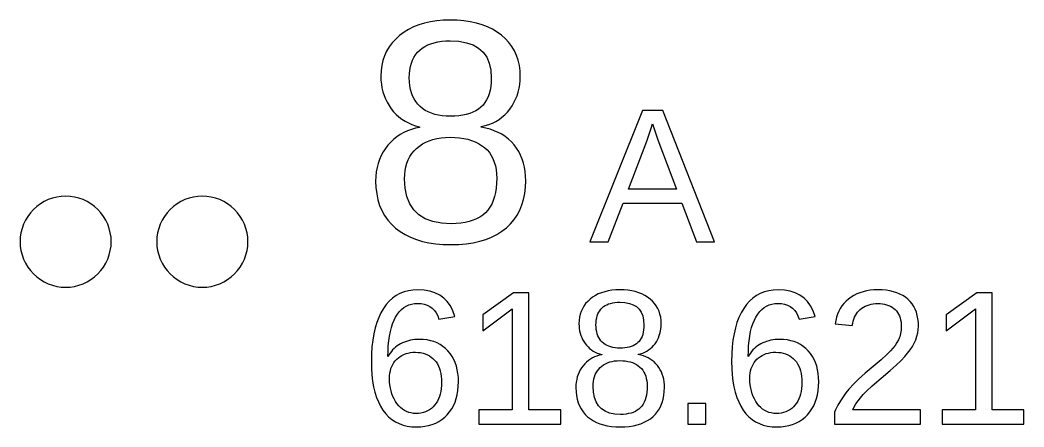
# Model space of a CAD drawing. Header units: metres. Extents: x -61 to 817, y 39 to 684.
# Drawn here: x 388.28 to 410.31, y 195.22 to 204.14 of the extents above; entities that cross this region are included whole.
import ezdxf

# ---------------------------------------------------------------- set-up
doc = ezdxf.new("R2010")
doc.units = ezdxf.units.M

msp = doc.modelspace()

# ---------------------------------------------------------------- linework, layer by layer
for p, q in [((397.031, 204.04), (396.915, 203.993)), ((397.155, 204.077), (397.031, 204.04)), ((397.285, 204.107), (397.155, 204.077)), ((397.422, 204.128), (397.285, 204.107)), ((397.566, 204.14), (397.422, 204.128)), ((397.717, 204.144), (397.566, 204.14)), ((397.872, 204.14), (397.717, 204.144)), ((398.02, 204.128), (397.872, 204.14)), ((398.159, 204.107), (398.02, 204.128)), ((398.292, 204.079), (398.159, 204.107)), ((398.417, 204.041), (398.292, 204.079)), ((398.535, 203.996), (398.417, 204.041)), ((396.704, 203.876), (396.608, 203.804)), ((396.806, 203.939), (396.704, 203.876)), ((396.915, 203.993), (396.806, 203.939)), ((398.645, 203.942), (398.535, 203.996)), ((398.748, 203.881), (398.645, 203.942)), ((398.843, 203.81), (398.748, 203.881)), ((396.445, 203.643), (396.379, 203.555)), ((396.522, 203.726), (396.445, 203.643)), ((396.608, 203.804), (396.522, 203.726)), ((397.163, 203.565), (397.226, 203.598)), ((397.226, 203.598), (397.295, 203.626)), ((397.295, 203.626), (397.369, 203.648)), ((397.369, 203.648), (397.449, 203.666)), ((397.449, 203.666), (397.533, 203.678)), ((397.533, 203.678), (397.623, 203.686)), ((397.623, 203.686), (397.717, 203.688)), ((397.717, 203.688), (397.907, 203.678)), ((397.907, 203.678), (398.074, 203.648)), ((398.074, 203.648), (398.219, 203.598)), ((398.219, 203.598), (398.341, 203.528)), ((398.93, 203.734), (398.843, 203.81)), ((399.007, 203.651), (398.93, 203.734)), ((399.073, 203.562), (399.007, 203.651)), ((396.323, 203.461), (396.277, 203.363)), ((396.379, 203.555), (396.323, 203.461)), ((396.923, 203.326), (396.96, 203.384)), ((396.96, 203.384), (397.002, 203.437)), ((397.002, 203.437), (397.05, 203.484)), ((397.05, 203.484), (397.104, 203.527)), ((397.104, 203.527), (397.163, 203.565)), ((398.341, 203.528), (398.441, 203.438)), ((398.441, 203.438), (398.519, 203.327)), ((399.129, 203.468), (399.073, 203.562)), ((399.175, 203.368), (399.129, 203.468)), ((396.241, 203.259), (396.216, 203.15)), ((396.277, 203.363), (396.241, 203.259)), ((396.847, 203.123), (396.867, 203.196)), ((396.867, 203.196), (396.892, 203.263)), ((396.892, 203.263), (396.923, 203.326)), ((398.519, 203.327), (398.575, 203.197)), ((398.575, 203.197), (398.608, 203.046)), ((399.211, 203.262), (399.175, 203.368)), ((399.236, 203.15), (399.211, 203.262)), ((396.201, 203.036), (396.195, 202.916)), ((396.216, 203.15), (396.201, 203.036)), ((396.821, 202.875), (396.824, 202.963)), ((396.824, 202.963), (396.833, 203.046)), ((396.833, 203.046), (396.847, 203.123)), ((398.608, 203.046), (398.619, 202.875)), ((399.251, 203.033), (399.236, 203.15)), ((399.256, 202.909), (399.251, 203.033)), ((396.195, 202.916), (396.198, 202.826)), ((396.198, 202.826), (396.207, 202.739)), ((396.207, 202.739), (396.221, 202.654)), ((396.824, 202.787), (396.821, 202.875)), ((396.833, 202.702), (396.824, 202.787)), ((398.617, 202.78), (398.608, 202.69)), ((398.619, 202.875), (398.617, 202.78)), ((399.231, 202.647), (399.245, 202.732)), ((399.245, 202.732), (399.254, 202.819)), ((399.254, 202.819), (399.256, 202.909)), ((396.221, 202.654), (396.241, 202.572)), ((396.241, 202.572), (396.266, 202.492)), ((396.848, 202.623), (396.833, 202.702)), ((396.868, 202.549), (396.848, 202.623)), ((396.894, 202.479), (396.868, 202.549)), ((398.574, 202.529), (398.549, 202.457)), ((398.594, 202.606), (398.574, 202.529)), ((398.608, 202.69), (398.594, 202.606)), ((399.186, 202.485), (399.211, 202.565)), ((399.211, 202.565), (399.231, 202.647)), ((396.266, 202.492), (396.297, 202.415)), ((396.297, 202.415), (396.333, 202.34)), ((396.333, 202.34), (396.376, 202.268)), ((396.926, 202.414), (396.894, 202.479)), ((396.964, 202.354), (396.926, 202.414)), ((397.008, 202.299), (396.964, 202.354)), ((397.057, 202.248), (397.008, 202.299)), ((398.439, 202.279), (398.39, 202.231)), ((398.481, 202.332), (398.439, 202.279)), ((398.518, 202.391), (398.481, 202.332)), ((398.549, 202.457), (398.518, 202.391)), ((399.075, 202.261), (399.117, 202.333)), ((399.117, 202.333), (399.154, 202.408)), ((399.154, 202.408), (399.186, 202.485)), ((396.376, 202.268), (396.423, 202.198)), ((396.423, 202.198), (396.476, 202.133)), ((396.476, 202.133), (396.533, 202.073)), ((396.533, 202.073), (396.594, 202.018)), ((397.112, 202.203), (397.057, 202.248)), ((397.172, 202.163), (397.112, 202.203)), ((397.236, 202.128), (397.172, 202.163)), ((397.306, 202.099), (397.236, 202.128)), ((397.38, 202.075), (397.306, 202.099)), ((397.458, 202.056), (397.38, 202.075)), ((397.542, 202.043), (397.458, 202.056)), ((397.992, 202.055), (397.908, 202.042)), ((398.072, 202.072), (397.992, 202.055)), ((398.146, 202.094), (398.072, 202.072)), ((398.215, 202.121), (398.146, 202.094)), ((398.278, 202.153), (398.215, 202.121)), ((398.337, 202.19), (398.278, 202.153)), ((398.39, 202.231), (398.337, 202.19)), ((398.855, 202.013), (398.916, 202.067)), ((398.916, 202.067), (398.974, 202.126)), ((398.974, 202.126), (399.026, 202.191)), ((399.026, 202.191), (399.075, 202.261)), ((401.942, 202.16), (400.785, 199.28)), ((402.383, 202.16), (401.942, 202.16)), ((403.521, 199.28), (402.383, 202.16)), ((396.594, 202.018), (396.659, 201.969)), ((396.659, 201.969), (396.728, 201.925)), ((396.728, 201.925), (396.801, 201.886)), ((396.801, 201.886), (396.879, 201.853)), ((396.879, 201.853), (396.96, 201.824)), ((397.63, 202.035), (397.542, 202.043)), ((397.723, 202.032), (397.63, 202.035)), ((397.818, 202.035), (397.723, 202.032)), ((397.908, 202.042), (397.818, 202.035)), ((398.486, 201.828), (398.568, 201.853)), ((398.568, 201.853), (398.646, 201.885)), ((398.646, 201.885), (398.72, 201.922)), ((398.72, 201.922), (398.79, 201.965)), ((398.79, 201.965), (398.855, 202.013)), ((402.128, 201.773), (402.157, 201.868)), ((402.157, 201.868), (402.274, 201.513)), ((396.623, 201.634), (396.55, 201.585)), ((396.7, 201.677), (396.623, 201.634)), ((396.781, 201.714), (396.7, 201.677)), ((396.865, 201.745), (396.781, 201.714)), ((396.954, 201.769), (396.865, 201.745)), ((397.045, 201.787), (396.954, 201.769)), ((396.96, 201.824), (397.045, 201.801)), ((397.045, 201.801), (397.045, 201.787)), ((398.399, 201.807), (398.486, 201.828)), ((398.399, 201.793), (398.399, 201.807)), ((398.5, 201.774), (398.399, 201.793)), ((398.595, 201.749), (398.5, 201.774)), ((398.685, 201.717), (398.595, 201.749)), ((398.77, 201.68), (398.685, 201.717)), ((398.85, 201.637), (398.77, 201.68)), ((398.925, 201.588), (398.85, 201.637)), ((402.032, 201.49), (402.128, 201.773)), ((396.352, 201.4), (396.296, 201.328)), ((396.415, 201.468), (396.352, 201.4)), ((396.48, 201.53), (396.415, 201.468)), ((396.55, 201.585), (396.48, 201.53)), ((397.043, 201.38), (397.109, 201.425)), ((397.109, 201.425), (397.181, 201.464)), ((397.181, 201.464), (397.258, 201.497)), ((397.258, 201.497), (397.34, 201.524)), ((397.34, 201.524), (397.426, 201.545)), ((397.426, 201.545), (397.518, 201.56)), ((397.518, 201.56), (397.615, 201.569)), ((397.615, 201.569), (397.717, 201.572)), ((397.717, 201.572), (397.823, 201.57)), ((397.823, 201.57), (397.922, 201.561)), ((397.922, 201.561), (398.017, 201.547)), ((398.017, 201.547), (398.106, 201.528)), ((398.106, 201.528), (398.189, 201.503)), ((398.189, 201.503), (398.268, 201.472)), ((398.268, 201.472), (398.341, 201.436)), ((398.341, 201.436), (398.408, 201.394)), ((398.408, 201.394), (398.47, 201.346)), ((398.995, 201.533), (398.925, 201.588)), ((399.06, 201.471), (398.995, 201.533)), ((399.119, 201.404), (399.06, 201.471)), ((399.173, 201.333), (399.119, 201.404)), ((401.629, 200.432), (402.032, 201.49)), ((402.274, 201.513), (402.687, 200.432)), ((396.202, 201.171), (396.166, 201.087)), ((396.246, 201.251), (396.202, 201.171)), ((396.296, 201.328), (396.246, 201.251)), ((396.834, 201.148), (396.877, 201.213)), ((396.877, 201.213), (396.926, 201.273)), ((396.926, 201.273), (396.981, 201.329)), ((396.981, 201.329), (397.043, 201.38)), ((398.47, 201.346), (398.527, 201.294)), ((398.527, 201.294), (398.577, 201.236)), ((398.577, 201.236), (398.62, 201.172)), ((398.62, 201.172), (398.656, 201.103)), ((399.221, 201.257), (399.173, 201.333)), ((399.262, 201.178), (399.221, 201.257)), ((399.297, 201.094), (399.262, 201.178)), ((396.136, 201), (396.112, 200.908)), ((396.166, 201.087), (396.136, 201)), ((396.746, 200.926), (396.769, 201.004)), ((396.769, 201.004), (396.798, 201.078)), ((396.798, 201.078), (396.834, 201.148)), ((398.656, 201.103), (398.686, 201.029)), ((398.686, 201.029), (398.71, 200.949)), ((399.326, 201.007), (399.297, 201.094)), ((399.348, 200.916), (399.326, 201.007)), ((396.096, 200.814), (396.086, 200.715)), ((396.112, 200.908), (396.096, 200.814)), ((396.716, 200.663), (396.72, 200.755)), ((396.72, 200.755), (396.73, 200.843)), ((396.73, 200.843), (396.746, 200.926)), ((398.71, 200.949), (398.726, 200.864)), ((398.726, 200.864), (398.736, 200.773)), ((398.736, 200.773), (398.739, 200.677)), ((399.364, 200.82), (399.348, 200.916)), ((399.373, 200.721), (399.364, 200.82)), ((396.086, 200.715), (396.082, 200.612)), ((396.082, 200.612), (396.088, 200.468)), ((396.729, 200.456), (396.716, 200.663)), ((398.736, 200.565), (398.727, 200.459)), ((398.739, 200.677), (398.736, 200.565)), ((399.371, 200.475), (399.376, 200.618)), ((399.376, 200.618), (399.373, 200.721)), ((396.088, 200.468), (396.104, 200.33)), ((396.104, 200.33), (396.131, 200.2)), ((396.767, 200.274), (396.729, 200.456)), ((398.712, 200.36), (398.691, 200.269)), ((398.727, 200.459), (398.712, 200.36)), ((399.329, 200.21), (399.355, 200.339)), ((399.355, 200.339), (399.371, 200.475)), ((402.687, 200.432), (401.629, 200.432)), ((388.722, 200.112), (388.643, 200.053)), ((388.806, 200.162), (388.722, 200.112)), ((388.895, 200.204), (388.806, 200.162)), ((388.987, 200.237), (388.895, 200.204)), ((389.082, 200.261), (388.987, 200.237)), ((389.179, 200.276), (389.082, 200.261)), ((389.277, 200.28), (389.179, 200.276)), ((389.376, 200.276), (389.277, 200.28)), ((389.473, 200.261), (389.376, 200.276)), ((389.568, 200.237), (389.473, 200.261)), ((389.66, 200.204), (389.568, 200.237)), ((389.749, 200.162), (389.66, 200.204)), ((389.833, 200.112), (389.749, 200.162)), ((389.912, 200.053), (389.833, 200.112)), ((391.722, 200.112), (391.643, 200.053)), ((391.806, 200.162), (391.722, 200.112)), ((391.895, 200.204), (391.806, 200.162)), ((391.987, 200.237), (391.895, 200.204)), ((392.082, 200.261), (391.987, 200.237)), ((392.179, 200.276), (392.082, 200.261)), ((392.277, 200.28), (392.179, 200.276)), ((392.376, 200.276), (392.277, 200.28)), ((392.473, 200.261), (392.376, 200.276)), ((392.568, 200.237), (392.473, 200.261)), ((392.66, 200.204), (392.568, 200.237)), ((392.749, 200.162), (392.66, 200.204)), ((392.833, 200.112), (392.749, 200.162)), ((392.912, 200.053), (392.833, 200.112)), ((396.131, 200.2), (396.169, 200.078)), ((396.169, 200.078), (396.217, 199.963)), ((396.83, 200.115), (396.767, 200.274)), ((396.918, 199.981), (396.83, 200.115)), ((398.629, 200.106), (398.589, 200.036)), ((398.663, 200.184), (398.629, 200.106)), ((398.691, 200.269), (398.663, 200.184)), ((399.245, 199.973), (399.293, 200.088)), ((399.293, 200.088), (399.329, 200.21)), ((401.187, 199.28), (401.512, 200.129)), ((401.512, 200.129), (402.801, 200.129)), ((402.801, 200.129), (403.124, 199.28)), ((388.504, 199.915), (388.446, 199.836)), ((388.57, 199.988), (388.504, 199.915)), ((388.643, 200.053), (388.57, 199.988)), ((389.985, 199.988), (389.912, 200.053)), ((390.051, 199.915), (389.985, 199.988)), ((390.109, 199.836), (390.051, 199.915)), ((391.504, 199.915), (391.446, 199.836)), ((391.57, 199.988), (391.504, 199.915)), ((391.643, 200.053), (391.57, 199.988)), ((392.985, 199.988), (392.912, 200.053)), ((393.051, 199.915), (392.985, 199.988)), ((393.109, 199.836), (393.051, 199.915)), ((396.217, 199.963), (396.277, 199.856)), ((396.277, 199.856), (396.347, 199.756)), ((397.032, 199.871), (396.918, 199.981)), ((397.171, 199.786), (397.032, 199.871)), ((398.433, 199.865), (398.369, 199.821)), ((398.491, 199.915), (398.433, 199.865)), ((398.544, 199.972), (398.491, 199.915)), ((398.589, 200.036), (398.544, 199.972)), ((399.119, 199.765), (399.188, 199.866)), ((399.188, 199.866), (399.245, 199.973)), ((388.354, 199.663), (388.321, 199.571)), ((388.396, 199.752), (388.354, 199.663)), ((388.446, 199.836), (388.396, 199.752)), ((390.159, 199.752), (390.109, 199.836)), ((390.201, 199.663), (390.159, 199.752)), ((390.234, 199.571), (390.201, 199.663)), ((391.354, 199.663), (391.321, 199.571)), ((391.396, 199.752), (391.354, 199.663)), ((391.446, 199.836), (391.396, 199.752)), ((393.159, 199.752), (393.109, 199.836)), ((393.201, 199.663), (393.159, 199.752)), ((393.234, 199.571), (393.201, 199.663)), ((396.347, 199.756), (396.428, 199.664)), ((396.428, 199.664), (396.519, 199.579)), ((397.335, 199.725), (397.171, 199.786)), ((397.524, 199.689), (397.335, 199.725)), ((397.738, 199.676), (397.524, 199.689)), ((397.848, 199.679), (397.738, 199.676)), ((397.951, 199.688), (397.848, 199.679)), ((398.047, 199.703), (397.951, 199.688)), ((398.137, 199.724), (398.047, 199.703)), ((398.221, 199.75), (398.137, 199.724)), ((398.298, 199.783), (398.221, 199.75)), ((398.369, 199.821), (398.298, 199.783)), ((398.951, 199.586), (399.041, 199.672)), ((399.041, 199.672), (399.119, 199.765)), ((388.297, 199.476), (388.282, 199.378)), ((388.321, 199.571), (388.297, 199.476)), ((390.258, 199.476), (390.234, 199.571)), ((390.273, 199.378), (390.258, 199.476)), ((391.297, 199.476), (391.282, 199.378)), ((391.321, 199.571), (391.297, 199.476)), ((393.258, 199.476), (393.234, 199.571)), ((393.273, 199.378), (393.258, 199.476)), ((396.519, 199.579), (396.621, 199.503)), ((396.621, 199.503), (396.73, 199.436)), ((396.73, 199.436), (396.848, 199.378)), ((398.627, 199.381), (398.744, 199.44)), ((398.744, 199.44), (398.852, 199.509)), ((398.852, 199.509), (398.951, 199.586)), ((388.282, 199.378), (388.277, 199.28)), ((388.277, 199.28), (388.282, 199.182)), ((390.277, 199.28), (390.273, 199.378)), ((390.273, 199.182), (390.277, 199.28)), ((391.282, 199.378), (391.277, 199.28)), ((391.277, 199.28), (391.282, 199.182)), ((393.277, 199.28), (393.273, 199.378)), ((393.273, 199.182), (393.277, 199.28)), ((396.848, 199.378), (396.975, 199.329)), ((396.975, 199.329), (397.109, 199.288)), ((397.109, 199.288), (397.252, 199.257)), ((397.252, 199.257), (397.404, 199.234)), ((397.404, 199.234), (397.563, 199.221)), ((397.563, 199.221), (397.731, 199.216)), ((397.731, 199.216), (397.904, 199.221)), ((397.904, 199.221), (398.067, 199.235)), ((398.067, 199.235), (398.22, 199.258)), ((398.22, 199.258), (398.365, 199.29)), ((398.365, 199.29), (398.501, 199.331)), ((398.501, 199.331), (398.627, 199.381)), ((400.785, 199.28), (401.187, 199.28)), ((403.124, 199.28), (403.521, 199.28)), ((388.282, 199.182), (388.297, 199.085)), ((388.297, 199.085), (388.321, 198.99)), ((388.321, 198.99), (388.354, 198.898)), ((390.201, 198.898), (390.234, 198.99)), ((390.234, 198.99), (390.258, 199.085)), ((390.258, 199.085), (390.273, 199.182)), ((391.282, 199.182), (391.297, 199.085)), ((391.297, 199.085), (391.321, 198.99)), ((391.321, 198.99), (391.354, 198.898)), ((393.201, 198.898), (393.234, 198.99)), ((393.234, 198.99), (393.258, 199.085)), ((393.258, 199.085), (393.273, 199.182)), ((388.354, 198.898), (388.396, 198.809)), ((388.396, 198.809), (388.446, 198.725)), ((390.109, 198.725), (390.159, 198.809)), ((390.159, 198.809), (390.201, 198.898)), ((391.354, 198.898), (391.396, 198.809)), ((391.396, 198.809), (391.446, 198.725)), ((393.109, 198.725), (393.159, 198.809)), ((393.159, 198.809), (393.201, 198.898)), ((388.446, 198.725), (388.504, 198.646)), ((388.504, 198.646), (388.57, 198.573)), ((388.57, 198.573), (388.643, 198.507)), ((389.912, 198.507), (389.985, 198.573)), ((389.985, 198.573), (390.051, 198.646)), ((390.051, 198.646), (390.109, 198.725)), ((391.446, 198.725), (391.504, 198.646)), ((391.504, 198.646), (391.57, 198.573)), ((391.57, 198.573), (391.643, 198.507)), ((392.912, 198.507), (392.985, 198.573)), ((392.985, 198.573), (393.051, 198.646)), ((393.051, 198.646), (393.109, 198.725)), ((388.643, 198.507), (388.722, 198.449)), ((388.722, 198.449), (388.806, 198.399)), ((388.806, 198.399), (388.895, 198.357)), ((388.895, 198.357), (388.987, 198.324)), ((388.987, 198.324), (389.082, 198.3)), ((389.473, 198.3), (389.568, 198.324)), ((389.568, 198.324), (389.66, 198.357)), ((389.66, 198.357), (389.749, 198.399)), ((389.749, 198.399), (389.833, 198.449)), ((389.833, 198.449), (389.912, 198.507)), ((391.643, 198.507), (391.722, 198.449)), ((391.722, 198.449), (391.806, 198.399)), ((391.806, 198.399), (391.895, 198.357)), ((391.895, 198.357), (391.987, 198.324)), ((391.987, 198.324), (392.082, 198.3)), ((392.473, 198.3), (392.568, 198.324)), ((392.568, 198.324), (392.66, 198.357)), ((392.66, 198.357), (392.749, 198.399)), ((392.749, 198.399), (392.833, 198.449)), ((392.833, 198.449), (392.912, 198.507)), ((389.082, 198.3), (389.179, 198.285)), ((389.179, 198.285), (389.277, 198.28)), ((389.277, 198.28), (389.376, 198.285)), ((389.376, 198.285), (389.473, 198.3)), ((392.082, 198.3), (392.179, 198.285)), ((392.179, 198.285), (392.277, 198.28)), ((392.277, 198.28), (392.376, 198.285)), ((392.376, 198.285), (392.473, 198.3)), ((396.532, 198.099), (396.454, 198.044)), ((396.616, 198.144), (396.532, 198.099)), ((396.706, 198.179), (396.616, 198.144)), ((396.801, 198.204), (396.706, 198.179)), ((396.901, 198.219), (396.801, 198.204)), ((397.007, 198.224), (396.901, 198.219)), ((397.145, 198.217), (397.007, 198.224)), ((397.271, 198.196), (397.145, 198.217)), ((397.384, 198.16), (397.271, 198.196)), ((397.487, 198.109), (397.384, 198.16)), ((397.577, 198.045), (397.487, 198.109)), ((399.11, 198.16), (398.433, 197.673)), ((399.447, 198.16), (399.11, 198.16)), ((399.447, 195.591), (399.447, 198.16)), ((400.904, 198.1), (400.843, 198.062)), ((400.968, 198.133), (400.904, 198.1)), ((401.037, 198.161), (400.968, 198.133)), ((401.11, 198.184), (401.037, 198.161)), ((401.187, 198.202), (401.11, 198.184)), ((401.268, 198.214), (401.187, 198.202)), ((401.353, 198.222), (401.268, 198.214)), ((401.442, 198.224), (401.353, 198.222)), ((401.533, 198.222), (401.442, 198.224)), ((401.62, 198.215), (401.533, 198.222)), ((401.703, 198.202), (401.62, 198.215)), ((401.781, 198.185), (401.703, 198.202)), ((401.855, 198.162), (401.781, 198.185)), ((401.924, 198.135), (401.855, 198.162)), ((401.989, 198.102), (401.924, 198.135)), ((402.05, 198.065), (401.989, 198.102)), ((404.441, 198.099), (404.362, 198.044)), ((404.525, 198.144), (404.441, 198.099)), ((404.614, 198.179), (404.525, 198.144)), ((404.709, 198.204), (404.614, 198.179)), ((404.81, 198.219), (404.709, 198.204)), ((404.916, 198.224), (404.81, 198.219)), ((405.053, 198.217), (404.916, 198.224)), ((405.179, 198.196), (405.053, 198.217)), ((405.293, 198.16), (405.179, 198.196)), ((405.395, 198.109), (405.293, 198.16)), ((405.485, 198.045), (405.395, 198.109)), ((406.579, 198.102), (406.518, 198.064)), ((406.643, 198.134), (406.579, 198.102)), ((406.711, 198.162), (406.643, 198.134)), ((406.782, 198.184), (406.711, 198.162)), ((406.857, 198.202), (406.782, 198.184)), ((406.935, 198.214), (406.857, 198.202)), ((407.017, 198.222), (406.935, 198.214)), ((407.102, 198.224), (407.017, 198.222)), ((407.196, 198.222), (407.102, 198.224)), ((407.284, 198.214), (407.196, 198.222)), ((407.368, 198.201), (407.284, 198.214)), ((407.446, 198.184), (407.368, 198.201)), ((407.52, 198.161), (407.446, 198.184)), ((407.588, 198.132), (407.52, 198.161)), ((407.652, 198.099), (407.588, 198.132)), ((407.711, 198.061), (407.652, 198.099)), ((409.278, 198.16), (408.601, 197.673)), ((409.615, 198.16), (409.278, 198.16)), ((409.615, 195.591), (409.615, 198.16)), ((396.314, 197.903), (396.252, 197.817)), ((396.381, 197.978), (396.314, 197.903)), ((396.454, 198.044), (396.381, 197.978)), ((396.701, 197.835), (396.754, 197.868)), ((396.754, 197.868), (396.811, 197.894)), ((396.811, 197.894), (396.872, 197.913)), ((396.872, 197.913), (396.935, 197.924)), ((396.935, 197.924), (397.002, 197.927)), ((397.002, 197.927), (397.08, 197.923)), ((397.08, 197.923), (397.15, 197.91)), ((397.15, 197.91), (397.215, 197.889)), ((397.215, 197.889), (397.273, 197.859)), ((397.655, 197.965), (397.577, 198.045)), ((397.722, 197.872), (397.655, 197.965)), ((397.777, 197.764), (397.722, 197.872)), ((400.652, 197.867), (400.619, 197.811)), ((400.691, 197.921), (400.652, 197.867)), ((400.736, 197.971), (400.691, 197.921)), ((400.787, 198.018), (400.736, 197.971)), ((400.843, 198.062), (400.787, 198.018)), ((401.083, 197.855), (401.118, 197.877)), ((401.118, 197.877), (401.155, 197.897)), ((401.155, 197.897), (401.195, 197.914)), ((401.195, 197.914), (401.239, 197.928)), ((401.239, 197.928), (401.285, 197.939)), ((401.285, 197.939), (401.334, 197.946)), ((401.334, 197.946), (401.387, 197.951)), ((401.387, 197.951), (401.442, 197.952)), ((401.442, 197.952), (401.553, 197.946)), ((401.553, 197.946), (401.651, 197.928)), ((401.651, 197.928), (401.735, 197.897)), ((401.735, 197.897), (401.807, 197.855)), ((402.106, 198.022), (402.05, 198.065)), ((402.157, 197.976), (402.106, 198.022)), ((402.202, 197.926), (402.157, 197.976)), ((402.242, 197.873), (402.202, 197.926)), ((402.275, 197.816), (402.242, 197.873)), ((404.222, 197.903), (404.161, 197.817)), ((404.29, 197.978), (404.222, 197.903)), ((404.362, 198.044), (404.29, 197.978)), ((404.609, 197.835), (404.663, 197.868)), ((404.663, 197.868), (404.719, 197.894)), ((404.719, 197.894), (404.78, 197.913)), ((404.78, 197.913), (404.844, 197.924)), ((404.844, 197.924), (404.911, 197.927)), ((404.911, 197.927), (404.988, 197.923)), ((404.988, 197.923), (405.059, 197.91)), ((405.059, 197.91), (405.123, 197.889)), ((405.123, 197.889), (405.181, 197.859)), ((405.564, 197.965), (405.485, 198.045)), ((405.63, 197.872), (405.564, 197.965)), ((405.685, 197.764), (405.63, 197.872)), ((406.317, 197.871), (406.28, 197.813)), ((406.36, 197.924), (406.317, 197.871)), ((406.408, 197.975), (406.36, 197.924)), ((406.46, 198.021), (406.408, 197.975)), ((406.518, 198.064), (406.46, 198.021)), ((406.791, 197.847), (406.83, 197.867)), ((406.83, 197.867), (406.87, 197.884)), ((406.87, 197.884), (406.912, 197.898)), ((406.912, 197.898), (406.957, 197.909)), ((406.957, 197.909), (407.003, 197.917)), ((407.003, 197.917), (407.052, 197.922)), ((407.052, 197.922), (407.102, 197.923)), ((407.102, 197.923), (407.155, 197.922)), ((407.155, 197.922), (407.206, 197.917)), ((407.206, 197.917), (407.253, 197.909)), ((407.253, 197.909), (407.298, 197.897)), ((407.298, 197.897), (407.341, 197.882)), ((407.341, 197.882), (407.38, 197.864)), ((407.764, 198.017), (407.711, 198.061)), ((407.813, 197.969), (407.764, 198.017)), ((407.856, 197.917), (407.813, 197.969)), ((407.893, 197.86), (407.856, 197.917)), ((396.197, 197.723), (396.148, 197.62)), ((396.252, 197.817), (396.197, 197.723)), ((396.521, 197.627), (396.561, 197.69)), ((396.561, 197.69), (396.604, 197.746)), ((396.604, 197.746), (396.651, 197.794)), ((396.651, 197.794), (396.701, 197.835)), ((397.273, 197.859), (397.325, 197.82)), ((397.325, 197.82), (397.371, 197.772)), ((397.371, 197.772), (397.41, 197.716)), ((397.41, 197.716), (397.444, 197.652)), ((397.444, 197.652), (397.47, 197.578)), ((397.82, 197.641), (397.777, 197.764)), ((398.433, 197.328), (399.079, 197.811)), ((398.433, 197.673), (398.433, 197.328)), ((399.079, 197.811), (399.079, 195.591)), ((400.571, 197.688), (400.556, 197.622)), ((400.592, 197.751), (400.571, 197.688)), ((400.619, 197.811), (400.592, 197.751)), ((400.933, 197.608), (400.944, 197.653)), ((400.944, 197.653), (400.959, 197.694)), ((400.959, 197.694), (400.978, 197.732)), ((400.978, 197.732), (400.999, 197.767)), ((400.999, 197.767), (401.024, 197.799)), ((401.024, 197.799), (401.052, 197.828)), ((401.052, 197.828), (401.083, 197.855)), ((401.807, 197.855), (401.866, 197.8)), ((401.866, 197.8), (401.911, 197.732)), ((401.911, 197.732), (401.944, 197.653)), ((401.944, 197.653), (401.964, 197.561)), ((402.302, 197.755), (402.275, 197.816)), ((402.323, 197.691), (402.302, 197.755)), ((402.338, 197.623), (402.323, 197.691)), ((404.105, 197.723), (404.056, 197.62)), ((404.161, 197.817), (404.105, 197.723)), ((404.43, 197.627), (404.469, 197.69)), ((404.469, 197.69), (404.513, 197.746)), ((404.513, 197.746), (404.559, 197.794)), ((404.559, 197.794), (404.609, 197.835)), ((405.181, 197.859), (405.233, 197.82)), ((405.233, 197.82), (405.279, 197.772)), ((405.279, 197.772), (405.319, 197.716)), ((405.319, 197.716), (405.352, 197.652)), ((405.352, 197.652), (405.379, 197.578)), ((405.729, 197.641), (405.685, 197.764)), ((406.22, 197.689), (406.199, 197.621)), ((406.247, 197.753), (406.22, 197.689)), ((406.28, 197.813), (406.247, 197.753)), ((406.592, 197.624), (406.612, 197.663)), ((406.612, 197.663), (406.634, 197.7)), ((406.634, 197.7), (406.66, 197.735)), ((406.66, 197.735), (406.689, 197.767)), ((406.689, 197.767), (406.72, 197.796)), ((406.72, 197.796), (406.755, 197.823)), ((406.755, 197.823), (406.791, 197.847)), ((407.38, 197.864), (407.417, 197.843)), ((407.417, 197.843), (407.452, 197.818)), ((407.452, 197.818), (407.483, 197.79)), ((407.483, 197.79), (407.512, 197.76)), ((407.512, 197.76), (407.538, 197.726)), ((407.538, 197.726), (407.56, 197.69)), ((407.56, 197.69), (407.578, 197.651)), ((407.578, 197.651), (407.593, 197.609)), ((407.925, 197.799), (407.893, 197.86)), ((407.951, 197.733), (407.925, 197.799)), ((407.971, 197.664), (407.951, 197.733)), ((407.985, 197.59), (407.971, 197.664)), ((408.601, 197.328), (409.247, 197.811)), ((408.601, 197.673), (408.601, 197.328)), ((409.247, 197.811), (409.247, 195.591)), ((396.105, 197.508), (396.069, 197.387)), ((396.148, 197.62), (396.105, 197.508)), ((396.427, 197.398), (396.454, 197.481)), ((396.454, 197.481), (396.486, 197.558)), ((396.486, 197.558), (396.521, 197.627)), ((397.47, 197.578), (397.82, 197.641)), ((400.547, 197.553), (400.544, 197.481)), ((400.544, 197.481), (400.546, 197.427)), ((400.546, 197.427), (400.551, 197.374)), ((400.556, 197.622), (400.547, 197.553)), ((400.918, 197.457), (400.92, 197.511)), ((400.92, 197.403), (400.918, 197.457)), ((400.92, 197.511), (400.925, 197.561)), ((400.925, 197.561), (400.933, 197.608)), ((401.964, 197.561), (401.97, 197.457)), ((401.97, 197.457), (401.968, 197.399)), ((402.347, 197.552), (402.338, 197.623)), ((402.35, 197.477), (402.347, 197.552)), ((402.348, 197.423), (402.35, 197.477)), ((404.013, 197.508), (403.977, 197.387)), ((404.056, 197.62), (404.013, 197.508)), ((404.335, 197.398), (404.363, 197.481)), ((404.363, 197.481), (404.394, 197.558)), ((404.394, 197.558), (404.43, 197.627)), ((405.379, 197.578), (405.729, 197.641)), ((406.182, 197.55), (406.17, 197.475)), ((406.17, 197.475), (406.544, 197.44)), ((406.199, 197.621), (406.182, 197.55)), ((406.544, 197.44), (406.552, 197.49)), ((406.552, 197.49), (406.562, 197.537)), ((406.562, 197.537), (406.576, 197.582)), ((406.576, 197.582), (406.592, 197.624)), ((407.593, 197.609), (407.605, 197.565)), ((407.605, 197.565), (407.614, 197.518)), ((407.614, 197.518), (407.619, 197.469)), ((407.619, 197.469), (407.62, 197.416)), ((407.994, 197.511), (407.985, 197.59)), ((407.993, 197.353), (407.996, 197.428)), ((407.996, 197.428), (407.994, 197.511)), ((396.04, 197.257), (396.017, 197.119)), ((396.069, 197.387), (396.04, 197.257)), ((396.37, 197.108), (396.385, 197.211)), ((396.385, 197.211), (396.404, 197.308)), ((396.404, 197.308), (396.427, 197.398)), ((400.551, 197.374), (400.559, 197.323)), ((400.559, 197.323), (400.57, 197.273)), ((400.57, 197.273), (400.585, 197.225)), ((400.585, 197.225), (400.604, 197.178)), ((400.925, 197.352), (400.92, 197.403)), ((400.933, 197.304), (400.925, 197.352)), ((400.945, 197.259), (400.933, 197.304)), ((400.961, 197.216), (400.945, 197.259)), ((400.979, 197.177), (400.961, 197.216)), ((401.944, 197.246), (401.929, 197.203)), ((401.955, 197.293), (401.944, 197.246)), ((401.963, 197.344), (401.955, 197.293)), ((401.968, 197.399), (401.963, 197.344)), ((402.29, 197.173), (402.308, 197.22)), ((402.308, 197.22), (402.323, 197.269)), ((402.323, 197.269), (402.335, 197.318)), ((402.335, 197.318), (402.343, 197.37)), ((402.343, 197.37), (402.348, 197.423)), ((403.948, 197.257), (403.925, 197.119)), ((403.977, 197.387), (403.948, 197.257)), ((404.279, 197.108), (404.293, 197.211)), ((404.293, 197.211), (404.312, 197.308)), ((404.312, 197.308), (404.335, 197.398)), ((407.596, 197.231), (407.585, 197.196)), ((407.605, 197.266), (407.596, 197.231)), ((407.612, 197.302), (407.605, 197.266)), ((407.617, 197.34), (407.612, 197.302)), ((407.619, 197.378), (407.617, 197.34)), ((407.62, 197.416), (407.619, 197.378)), ((407.963, 197.204), (407.981, 197.279)), ((407.981, 197.279), (407.993, 197.353)), ((396.017, 197.119), (396.001, 196.972)), ((396.354, 196.882), (396.36, 196.999)), ((396.36, 196.999), (396.37, 197.108)), ((396.554, 196.992), (396.519, 196.966)), ((396.591, 197.017), (396.554, 196.992)), ((396.63, 197.039), (396.591, 197.017)), ((396.671, 197.06), (396.63, 197.039)), ((396.713, 197.078), (396.671, 197.06)), ((396.756, 197.093), (396.713, 197.078)), ((396.801, 197.107), (396.756, 197.093)), ((396.847, 197.117), (396.801, 197.107)), ((396.894, 197.126), (396.847, 197.117)), ((396.942, 197.132), (396.894, 197.126)), ((396.992, 197.135), (396.942, 197.132)), ((397.042, 197.136), (396.992, 197.135)), ((397.128, 197.133), (397.042, 197.136)), ((397.21, 197.124), (397.128, 197.133)), ((397.287, 197.108), (397.21, 197.124)), ((397.361, 197.087), (397.287, 197.108)), ((397.43, 197.059), (397.361, 197.087)), ((397.495, 197.024), (397.43, 197.059)), ((397.557, 196.984), (397.495, 197.024)), ((397.614, 196.937), (397.557, 196.984)), ((400.604, 197.178), (400.625, 197.133)), ((400.625, 197.133), (400.65, 197.089)), ((400.65, 197.089), (400.678, 197.047)), ((400.678, 197.047), (400.709, 197.008)), ((400.709, 197.008), (400.743, 196.972)), ((401.001, 197.14), (400.979, 197.177)), ((401.027, 197.106), (401.001, 197.14)), ((401.056, 197.075), (401.027, 197.106)), ((401.088, 197.048), (401.056, 197.075)), ((401.123, 197.024), (401.088, 197.048)), ((401.161, 197.003), (401.123, 197.024)), ((401.201, 196.985), (401.161, 197.003)), ((401.245, 196.97), (401.201, 196.985)), ((401.733, 196.998), (401.693, 196.982)), ((401.77, 197.018), (401.733, 196.998)), ((401.805, 197.04), (401.77, 197.018)), ((401.836, 197.065), (401.805, 197.04)), ((401.864, 197.094), (401.836, 197.065)), ((401.889, 197.127), (401.864, 197.094)), ((401.91, 197.163), (401.889, 197.127)), ((401.929, 197.203), (401.91, 197.163)), ((402.149, 196.967), (402.183, 197.003)), ((402.183, 197.003), (402.214, 197.042)), ((402.214, 197.042), (402.243, 197.085)), ((402.243, 197.085), (402.268, 197.128)), ((402.268, 197.128), (402.29, 197.173)), ((403.925, 197.119), (403.909, 196.972)), ((404.262, 196.882), (404.268, 196.999)), ((404.268, 196.999), (404.279, 197.108)), ((404.463, 196.992), (404.428, 196.966)), ((404.5, 197.017), (404.463, 196.992)), ((404.539, 197.039), (404.5, 197.017)), ((404.579, 197.06), (404.539, 197.039)), ((404.621, 197.078), (404.579, 197.06)), ((404.664, 197.093), (404.621, 197.078)), ((404.709, 197.107), (404.664, 197.093)), ((404.755, 197.117), (404.709, 197.107)), ((404.802, 197.126), (404.755, 197.117)), ((404.85, 197.132), (404.802, 197.126)), ((404.9, 197.135), (404.85, 197.132)), ((404.951, 197.136), (404.9, 197.135)), ((405.036, 197.133), (404.951, 197.136)), ((405.118, 197.124), (405.036, 197.133)), ((405.195, 197.108), (405.118, 197.124)), ((405.269, 197.087), (405.195, 197.108)), ((405.338, 197.059), (405.269, 197.087)), ((405.404, 197.024), (405.338, 197.059)), ((405.465, 196.984), (405.404, 197.024)), ((405.522, 196.937), (405.465, 196.984)), ((407.482, 197.006), (407.436, 196.947)), ((407.522, 197.068), (407.482, 197.006)), ((407.557, 197.13), (407.522, 197.068)), ((407.572, 197.163), (407.557, 197.13)), ((407.585, 197.196), (407.572, 197.163)), ((407.862, 196.981), (407.903, 197.055)), ((407.903, 197.055), (407.936, 197.13)), ((407.936, 197.13), (407.963, 197.204)), ((395.991, 196.817), (395.987, 196.652)), ((396.001, 196.972), (395.991, 196.817)), ((396.351, 196.759), (396.354, 196.882)), ((396.374, 196.799), (396.351, 196.759)), ((396.399, 196.837), (396.374, 196.799)), ((396.426, 196.872), (396.399, 196.837)), ((396.455, 196.906), (396.426, 196.872)), ((396.486, 196.937), (396.455, 196.906)), ((396.519, 196.966), (396.486, 196.937)), ((396.618, 196.762), (396.659, 196.786)), ((396.659, 196.786), (396.702, 196.807)), ((396.702, 196.807), (396.748, 196.824)), ((396.748, 196.824), (396.796, 196.837)), ((396.796, 196.837), (396.846, 196.847)), ((396.846, 196.847), (396.899, 196.853)), ((396.899, 196.853), (396.954, 196.854)), ((396.954, 196.854), (397.013, 196.852)), ((397.013, 196.852), (397.069, 196.846)), ((397.069, 196.846), (397.121, 196.835)), ((397.121, 196.835), (397.171, 196.82)), ((397.171, 196.82), (397.218, 196.801)), ((397.218, 196.801), (397.262, 196.778)), ((397.262, 196.778), (397.303, 196.75)), ((397.667, 196.884), (397.614, 196.937)), ((397.716, 196.827), (397.667, 196.884)), ((397.759, 196.764), (397.716, 196.827)), ((397.796, 196.698), (397.759, 196.764)), ((400.743, 196.972), (400.779, 196.938)), ((400.779, 196.938), (400.817, 196.909)), ((400.817, 196.909), (400.858, 196.882)), ((400.858, 196.882), (400.901, 196.858)), ((400.939, 196.772), (400.889, 196.753)), ((400.901, 196.858), (400.947, 196.838)), ((400.991, 196.787), (400.939, 196.772)), ((400.947, 196.838), (400.995, 196.821)), ((401.045, 196.798), (400.991, 196.787)), ((400.995, 196.821), (401.045, 196.806)), ((401.045, 196.806), (401.045, 196.798)), ((401.291, 196.959), (401.245, 196.97)), ((401.34, 196.951), (401.291, 196.959)), ((401.391, 196.946), (401.34, 196.951)), ((401.446, 196.944), (401.391, 196.946)), ((401.501, 196.946), (401.446, 196.944)), ((401.554, 196.95), (401.501, 196.946)), ((401.603, 196.958), (401.554, 196.95)), ((401.649, 196.968), (401.603, 196.958)), ((401.693, 196.982), (401.649, 196.968)), ((401.844, 196.81), (401.895, 196.823)), ((401.844, 196.802), (401.844, 196.81)), ((401.903, 196.79), (401.844, 196.802)), ((401.895, 196.823), (401.944, 196.838)), ((401.959, 196.775), (401.903, 196.79)), ((401.944, 196.838), (401.99, 196.857)), ((402.013, 196.755), (401.959, 196.775)), ((401.99, 196.857), (402.033, 196.88)), ((402.033, 196.88), (402.074, 196.905)), ((402.074, 196.905), (402.113, 196.934)), ((402.113, 196.934), (402.149, 196.967)), ((403.899, 196.817), (403.896, 196.652)), ((403.909, 196.972), (403.899, 196.817)), ((404.26, 196.759), (404.262, 196.882)), ((404.283, 196.799), (404.26, 196.759)), ((404.308, 196.837), (404.283, 196.799)), ((404.335, 196.872), (404.308, 196.837)), ((404.364, 196.906), (404.335, 196.872)), ((404.395, 196.937), (404.364, 196.906)), ((404.428, 196.966), (404.395, 196.937)), ((404.526, 196.762), (404.567, 196.786)), ((404.567, 196.786), (404.61, 196.807)), ((404.61, 196.807), (404.656, 196.824)), ((404.656, 196.824), (404.704, 196.837)), ((404.704, 196.837), (404.755, 196.847)), ((404.755, 196.847), (404.807, 196.853)), ((404.807, 196.853), (404.863, 196.854)), ((404.863, 196.854), (404.921, 196.852)), ((404.921, 196.852), (404.977, 196.846)), ((404.977, 196.846), (405.029, 196.835)), ((405.029, 196.835), (405.079, 196.82)), ((405.079, 196.82), (405.126, 196.801)), ((405.126, 196.801), (405.17, 196.778)), ((405.17, 196.778), (405.211, 196.75)), ((405.576, 196.884), (405.522, 196.937)), ((405.624, 196.827), (405.576, 196.884)), ((405.667, 196.764), (405.624, 196.827)), ((405.705, 196.698), (405.667, 196.764)), ((407.302, 196.802), (407.178, 196.689)), ((407.386, 196.888), (407.302, 196.802)), ((407.436, 196.947), (407.386, 196.888)), ((407.694, 196.758), (407.757, 196.833)), ((407.757, 196.833), (407.813, 196.907)), ((407.813, 196.907), (407.862, 196.981)), ((395.987, 196.652), (395.991, 196.501)), ((396.436, 196.543), (396.457, 196.587)), ((396.457, 196.587), (396.482, 196.628)), ((396.482, 196.628), (396.511, 196.666)), ((396.511, 196.666), (396.543, 196.701)), ((396.543, 196.701), (396.58, 196.734)), ((396.58, 196.734), (396.618, 196.762)), ((397.303, 196.75), (397.34, 196.718)), ((397.34, 196.718), (397.375, 196.681)), ((397.375, 196.681), (397.407, 196.641)), ((397.407, 196.641), (397.436, 196.598)), ((397.436, 196.598), (397.46, 196.551)), ((397.46, 196.551), (397.481, 196.5)), ((397.828, 196.627), (397.796, 196.698)), ((397.854, 196.552), (397.828, 196.627)), ((397.874, 196.472), (397.854, 196.552)), ((400.636, 196.559), (400.603, 196.515)), ((400.673, 196.601), (400.636, 196.559)), ((400.712, 196.639), (400.673, 196.601)), ((400.753, 196.674), (400.712, 196.639)), ((400.796, 196.704), (400.753, 196.674)), ((400.841, 196.731), (400.796, 196.704)), ((400.889, 196.753), (400.841, 196.731)), ((401.01, 196.519), (401.046, 196.551)), ((401.046, 196.551), (401.085, 196.579)), ((401.085, 196.579), (401.127, 196.603)), ((401.127, 196.603), (401.172, 196.624)), ((401.172, 196.624), (401.22, 196.641)), ((401.22, 196.641), (401.271, 196.654)), ((401.271, 196.654), (401.325, 196.663)), ((401.325, 196.663), (401.382, 196.669)), ((401.382, 196.669), (401.442, 196.67)), ((401.442, 196.67), (401.504, 196.669)), ((401.504, 196.669), (401.562, 196.664)), ((401.562, 196.664), (401.617, 196.655)), ((401.617, 196.655), (401.669, 196.643)), ((401.669, 196.643), (401.718, 196.627)), ((401.718, 196.627), (401.764, 196.608)), ((401.764, 196.608), (401.807, 196.585)), ((401.807, 196.585), (401.847, 196.559)), ((401.847, 196.559), (401.883, 196.529)), ((402.063, 196.732), (402.013, 196.755)), ((402.11, 196.706), (402.063, 196.732)), ((402.154, 196.675), (402.11, 196.706)), ((402.195, 196.641), (402.154, 196.675)), ((402.234, 196.604), (402.195, 196.641)), ((402.269, 196.562), (402.234, 196.604)), ((402.301, 196.518), (402.269, 196.562)), ((403.896, 196.652), (403.899, 196.501)), ((404.344, 196.543), (404.365, 196.587)), ((404.365, 196.587), (404.39, 196.628)), ((404.39, 196.628), (404.419, 196.666)), ((404.419, 196.666), (404.452, 196.701)), ((404.452, 196.701), (404.488, 196.734)), ((404.488, 196.734), (404.526, 196.762)), ((405.211, 196.75), (405.249, 196.718)), ((405.249, 196.718), (405.284, 196.681)), ((405.284, 196.681), (405.316, 196.641)), ((405.316, 196.641), (405.344, 196.598)), ((405.344, 196.598), (405.368, 196.551)), ((405.368, 196.551), (405.389, 196.5)), ((405.736, 196.627), (405.705, 196.698)), ((405.762, 196.552), (405.736, 196.627)), ((405.782, 196.472), (405.762, 196.552)), ((407.178, 196.689), (406.825, 196.395)), ((407.374, 196.454), (407.508, 196.574)), ((407.508, 196.574), (407.615, 196.675)), ((407.615, 196.675), (407.694, 196.758)), ((395.991, 196.501), (396, 196.357)), ((396, 196.357), (396.016, 196.222)), ((396.387, 196.281), (396.389, 196.34)), ((396.389, 196.34), (396.395, 196.395)), ((396.395, 196.395), (396.405, 196.447)), ((396.405, 196.447), (396.418, 196.497)), ((396.418, 196.497), (396.436, 196.543)), ((397.481, 196.5), (397.497, 196.446)), ((397.497, 196.446), (397.511, 196.388)), ((397.511, 196.388), (397.52, 196.326)), ((397.52, 196.326), (397.526, 196.261)), ((397.888, 196.389), (397.874, 196.472)), ((397.897, 196.301), (397.888, 196.389)), ((400.526, 196.367), (400.508, 196.313)), ((400.548, 196.419), (400.526, 196.367)), ((400.573, 196.468), (400.548, 196.419)), ((400.603, 196.515), (400.573, 196.468)), ((400.886, 196.317), (400.903, 196.363)), ((400.903, 196.363), (400.924, 196.406)), ((400.924, 196.406), (400.949, 196.447)), ((400.949, 196.447), (400.977, 196.485)), ((400.977, 196.485), (401.01, 196.519)), ((401.883, 196.529), (401.916, 196.497)), ((401.916, 196.497), (401.945, 196.461)), ((401.945, 196.461), (401.971, 196.421)), ((401.971, 196.421), (401.992, 196.378)), ((401.992, 196.378), (402.01, 196.332)), ((402.01, 196.332), (402.023, 196.282)), ((402.329, 196.472), (402.301, 196.518)), ((402.353, 196.423), (402.329, 196.472)), ((402.374, 196.372), (402.353, 196.423)), ((402.391, 196.318), (402.374, 196.372)), ((403.899, 196.501), (403.908, 196.357)), ((403.908, 196.357), (403.924, 196.222)), ((404.296, 196.281), (404.298, 196.34)), ((404.298, 196.34), (404.303, 196.395)), ((404.303, 196.395), (404.313, 196.447)), ((404.313, 196.447), (404.327, 196.497)), ((404.327, 196.497), (404.344, 196.543)), ((405.389, 196.5), (405.406, 196.446)), ((405.406, 196.446), (405.419, 196.388)), ((405.419, 196.388), (405.428, 196.326)), ((405.428, 196.326), (405.434, 196.261)), ((405.796, 196.389), (405.782, 196.472)), ((405.805, 196.301), (405.796, 196.389)), ((406.825, 196.395), (406.68, 196.264)), ((406.979, 196.116), (407.374, 196.454)), ((396.016, 196.222), (396.038, 196.095)), ((396.389, 196.208), (396.387, 196.281)), ((396.395, 196.137), (396.389, 196.208)), ((396.405, 196.07), (396.395, 196.137)), ((397.526, 196.123), (397.52, 196.058)), ((397.526, 196.261), (397.527, 196.192)), ((397.527, 196.192), (397.526, 196.123)), ((397.887, 196.014), (397.896, 196.109)), ((397.896, 196.109), (397.899, 196.208)), ((397.899, 196.208), (397.897, 196.301)), ((400.479, 196.138), (400.477, 196.075)), ((400.485, 196.199), (400.479, 196.138)), ((400.495, 196.257), (400.485, 196.199)), ((400.508, 196.313), (400.495, 196.257)), ((400.855, 196.104), (400.857, 196.162)), ((400.862, 195.976), (400.855, 196.104)), ((400.857, 196.162), (400.863, 196.216)), ((400.863, 196.216), (400.872, 196.268)), ((400.872, 196.268), (400.886, 196.317)), ((402.023, 196.282), (402.033, 196.229)), ((402.033, 196.229), (402.039, 196.173)), ((402.039, 196.173), (402.041, 196.113)), ((402.041, 196.113), (402.039, 196.043)), ((402.404, 196.262), (402.391, 196.318)), ((402.414, 196.204), (402.404, 196.262)), ((402.419, 196.143), (402.414, 196.204)), ((402.421, 196.079), (402.419, 196.143)), ((403.924, 196.222), (403.946, 196.095)), ((404.298, 196.208), (404.296, 196.281)), ((404.304, 196.137), (404.298, 196.208)), ((404.314, 196.07), (404.304, 196.137)), ((405.434, 196.123), (405.428, 196.058)), ((405.434, 196.261), (405.436, 196.192)), ((405.436, 196.192), (405.434, 196.123)), ((405.796, 196.014), (405.805, 196.109)), ((405.808, 196.208), (405.805, 196.301)), ((405.805, 196.109), (405.808, 196.208)), ((406.574, 196.158), (406.471, 196.044)), ((406.68, 196.264), (406.574, 196.158)), ((406.855, 196), (406.979, 196.116)), ((396.038, 196.095), (396.066, 195.976)), ((396.066, 195.976), (396.101, 195.865)), ((396.419, 196.005), (396.405, 196.07)), ((396.437, 195.944), (396.419, 196.005)), ((396.459, 195.885), (396.437, 195.944)), ((396.485, 195.829), (396.459, 195.885)), ((397.498, 195.937), (397.481, 195.881)), ((397.511, 195.996), (397.498, 195.937)), ((397.52, 196.058), (397.511, 195.996)), ((397.851, 195.838), (397.872, 195.923)), ((397.872, 195.923), (397.887, 196.014)), ((400.477, 196.075), (400.48, 195.986)), ((400.48, 195.986), (400.49, 195.902)), ((400.49, 195.902), (400.506, 195.822)), ((400.885, 195.862), (400.862, 195.976)), ((402.025, 195.916), (402.012, 195.859)), ((402.034, 195.978), (402.025, 195.916)), ((402.039, 196.043), (402.034, 195.978)), ((402.393, 195.827), (402.409, 195.907)), ((402.409, 195.907), (402.418, 195.991)), ((402.418, 195.991), (402.421, 196.079)), ((403.946, 196.095), (403.974, 195.976)), ((403.974, 195.976), (404.009, 195.865)), ((404.328, 196.005), (404.314, 196.07)), ((404.346, 195.944), (404.328, 196.005)), ((404.368, 195.885), (404.346, 195.944)), ((404.394, 195.829), (404.368, 195.885)), ((405.406, 195.937), (405.389, 195.881)), ((405.419, 195.996), (405.406, 195.937)), ((405.428, 196.058), (405.419, 195.996)), ((405.759, 195.838), (405.78, 195.923)), ((405.78, 195.923), (405.796, 196.014)), ((406.404, 195.963), (406.341, 195.879)), ((406.471, 196.044), (406.404, 195.963)), ((406.724, 195.857), (406.785, 195.927)), ((406.785, 195.927), (406.855, 196)), ((396.101, 195.865), (396.142, 195.763)), ((396.142, 195.763), (396.189, 195.669)), ((396.189, 195.669), (396.242, 195.583)), ((396.515, 195.777), (396.485, 195.829)), ((396.549, 195.727), (396.515, 195.777)), ((396.587, 195.682), (396.549, 195.727)), ((396.626, 195.642), (396.587, 195.682)), ((397.377, 195.692), (397.343, 195.654)), ((397.409, 195.735), (397.377, 195.692)), ((397.437, 195.78), (397.409, 195.735)), ((397.461, 195.829), (397.437, 195.78)), ((397.481, 195.881), (397.461, 195.829)), ((397.751, 195.61), (397.791, 195.681)), ((397.791, 195.681), (397.824, 195.757)), ((397.824, 195.757), (397.851, 195.838)), ((400.506, 195.822), (400.528, 195.746)), ((400.528, 195.746), (400.557, 195.676)), ((400.557, 195.676), (400.592, 195.61)), ((400.922, 195.763), (400.885, 195.862)), ((400.973, 195.68), (400.922, 195.763)), ((401.04, 195.612), (400.973, 195.68)), ((401.926, 195.675), (401.896, 195.639)), ((401.953, 195.714), (401.926, 195.675)), ((401.977, 195.758), (401.953, 195.714)), ((401.996, 195.807), (401.977, 195.758)), ((402.012, 195.859), (401.996, 195.807)), ((402.309, 195.615), (402.344, 195.682)), ((402.344, 195.682), (402.371, 195.752)), ((402.371, 195.752), (402.393, 195.827)), ((403.332, 195.728), (402.936, 195.728)), ((402.936, 195.728), (402.936, 195.28)), ((403.332, 195.28), (403.332, 195.728)), ((404.009, 195.865), (404.05, 195.763)), ((404.05, 195.763), (404.097, 195.669)), ((404.097, 195.669), (404.151, 195.583)), ((404.424, 195.777), (404.394, 195.829)), ((404.458, 195.727), (404.424, 195.777)), ((404.495, 195.682), (404.458, 195.727)), ((404.535, 195.642), (404.495, 195.682)), ((405.286, 195.692), (405.251, 195.654)), ((405.317, 195.735), (405.286, 195.692)), ((405.345, 195.78), (405.317, 195.735)), ((405.369, 195.829), (405.345, 195.78)), ((405.389, 195.881), (405.369, 195.829)), ((405.659, 195.61), (405.699, 195.681)), ((405.699, 195.681), (405.732, 195.757)), ((405.732, 195.757), (405.759, 195.838)), ((406.227, 195.693), (406.177, 195.591)), ((406.282, 195.789), (406.227, 195.693)), ((406.341, 195.879), (406.282, 195.789)), ((406.586, 195.656), (406.625, 195.722)), ((406.625, 195.722), (406.671, 195.789)), ((406.671, 195.789), (406.724, 195.857)), ((396.242, 195.583), (396.302, 195.506)), ((396.302, 195.506), (396.367, 195.438)), ((396.668, 195.607), (396.626, 195.642)), ((396.712, 195.578), (396.668, 195.607)), ((396.759, 195.554), (396.712, 195.578)), ((396.807, 195.535), (396.759, 195.554)), ((396.858, 195.522), (396.807, 195.535)), ((396.911, 195.514), (396.858, 195.522)), ((396.966, 195.511), (396.911, 195.514)), ((397.023, 195.514), (396.966, 195.511)), ((397.077, 195.52), (397.023, 195.514)), ((397.129, 195.532), (397.077, 195.52)), ((397.177, 195.547), (397.129, 195.532)), ((397.223, 195.567), (397.177, 195.547)), ((397.266, 195.592), (397.223, 195.567)), ((397.306, 195.621), (397.266, 195.592)), ((397.343, 195.654), (397.306, 195.621)), ((397.598, 195.427), (397.654, 195.482)), ((397.654, 195.482), (397.706, 195.544)), ((397.706, 195.544), (397.751, 195.61)), ((399.079, 195.591), (398.35, 195.591)), ((398.35, 195.591), (398.35, 195.28)), ((400.143, 195.591), (399.447, 195.591)), ((400.143, 195.28), (400.143, 195.591)), ((400.592, 195.61), (400.633, 195.548)), ((400.633, 195.548), (400.681, 195.492)), ((400.681, 195.492), (400.735, 195.439)), ((401.121, 195.559), (401.04, 195.612)), ((401.217, 195.521), (401.121, 195.559)), ((401.328, 195.498), (401.217, 195.521)), ((401.454, 195.49), (401.328, 195.498)), ((401.518, 195.492), (401.454, 195.49)), ((401.579, 195.498), (401.518, 195.492)), ((401.635, 195.507), (401.579, 195.498)), ((401.688, 195.52), (401.635, 195.507)), ((401.737, 195.536), (401.688, 195.52)), ((401.782, 195.557), (401.737, 195.536)), ((401.824, 195.581), (401.782, 195.557)), ((401.862, 195.608), (401.824, 195.581)), ((401.896, 195.639), (401.862, 195.608)), ((402.112, 195.396), (402.17, 195.443)), ((402.17, 195.443), (402.223, 195.496)), ((402.223, 195.496), (402.269, 195.554)), ((402.269, 195.554), (402.309, 195.615)), ((404.151, 195.583), (404.21, 195.506)), ((404.21, 195.506), (404.275, 195.438)), ((404.576, 195.607), (404.535, 195.642)), ((404.621, 195.578), (404.576, 195.607)), ((404.667, 195.554), (404.621, 195.578)), ((404.715, 195.535), (404.667, 195.554)), ((404.766, 195.522), (404.715, 195.535)), ((404.819, 195.514), (404.766, 195.522)), ((404.875, 195.511), (404.819, 195.514)), ((404.932, 195.514), (404.875, 195.511)), ((404.986, 195.52), (404.932, 195.514)), ((405.037, 195.532), (404.986, 195.52)), ((405.085, 195.547), (405.037, 195.532)), ((405.131, 195.567), (405.085, 195.547)), ((405.174, 195.592), (405.131, 195.567)), ((405.214, 195.621), (405.174, 195.592)), ((405.251, 195.654), (405.214, 195.621)), ((405.506, 195.427), (405.563, 195.482)), ((405.563, 195.482), (405.614, 195.544)), ((405.614, 195.544), (405.659, 195.61)), ((406.177, 195.591), (406.153, 195.538)), ((406.153, 195.538), (406.153, 195.28)), ((406.555, 195.591), (406.586, 195.656)), ((408.041, 195.591), (406.555, 195.591)), ((408.041, 195.28), (408.041, 195.591)), ((409.247, 195.591), (408.518, 195.591)), ((408.518, 195.591), (408.518, 195.28)), ((410.311, 195.591), (409.615, 195.591)), ((410.311, 195.28), (410.311, 195.591)), ((396.367, 195.438), (396.438, 195.38)), ((396.438, 195.38), (396.514, 195.33)), ((396.514, 195.33), (396.596, 195.289)), ((396.596, 195.289), (396.683, 195.257)), ((396.683, 195.257), (396.776, 195.235)), ((396.776, 195.235), (396.874, 195.221)), ((397.072, 195.22), (397.161, 195.23)), ((397.161, 195.23), (397.245, 195.246)), ((397.245, 195.246), (397.325, 195.269)), ((397.325, 195.269), (397.4, 195.299)), ((397.4, 195.299), (397.47, 195.335)), ((397.47, 195.335), (397.536, 195.377)), ((397.536, 195.377), (397.598, 195.427)), ((398.35, 195.28), (400.143, 195.28)), ((400.735, 195.439), (400.795, 195.393)), ((400.795, 195.393), (400.86, 195.351)), ((400.86, 195.351), (400.929, 195.316)), ((400.929, 195.316), (401.004, 195.285)), ((401.004, 195.285), (401.083, 195.261)), ((401.083, 195.261), (401.167, 195.241)), ((401.167, 195.241), (401.257, 195.228)), ((401.257, 195.228), (401.351, 195.219)), ((401.552, 195.219), (401.648, 195.228)), ((401.648, 195.228), (401.738, 195.242)), ((401.738, 195.242), (401.824, 195.261)), ((401.824, 195.261), (401.904, 195.287)), ((401.904, 195.287), (401.978, 195.317)), ((401.978, 195.317), (402.048, 195.354)), ((402.048, 195.354), (402.112, 195.396)), ((402.936, 195.28), (403.332, 195.28)), ((404.275, 195.438), (404.346, 195.38)), ((404.346, 195.38), (404.422, 195.33)), ((404.422, 195.33), (404.504, 195.289)), ((404.504, 195.289), (404.591, 195.257)), ((404.591, 195.257), (404.684, 195.235)), ((404.684, 195.235), (404.783, 195.221)), ((404.98, 195.22), (405.069, 195.23)), ((405.069, 195.23), (405.153, 195.246)), ((405.153, 195.246), (405.233, 195.269)), ((405.233, 195.269), (405.308, 195.299)), ((405.308, 195.299), (405.379, 195.335)), ((405.379, 195.335), (405.445, 195.377)), ((405.445, 195.377), (405.506, 195.427)), ((406.153, 195.28), (408.041, 195.28)), ((408.518, 195.28), (410.311, 195.28)), ((396.874, 195.221), (396.978, 195.216)), ((396.978, 195.216), (397.072, 195.22)), ((401.351, 195.219), (401.45, 195.216)), ((401.45, 195.216), (401.552, 195.219)), ((404.783, 195.221), (404.887, 195.216)), ((404.887, 195.216), (404.98, 195.22))]:
    msp.add_line(p, q)

doc.saveas('drawing.dxf')
